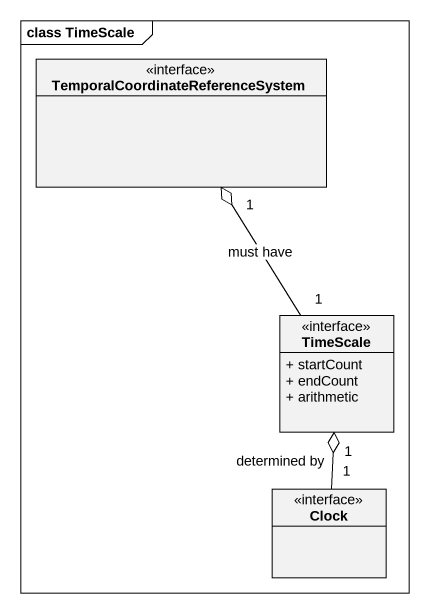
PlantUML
@startuml
mainframe class TimeScale
hide circle
hide empty members
skinparam classAttributeIconSize 0
class "TemporalCoordinateReferenceSystem" as TemporalCoordinateReferenceS <<interface>>
class TimeScale <<interface>> {
  + startCount
  + endCount
  + arithmetic
}
class Clock <<interface>>
TimeScale "1" -up-o "1" TemporalCoordinateReferenceS : must have
Clock "1" -up-o "1" TimeScale : determined by
@enduml
